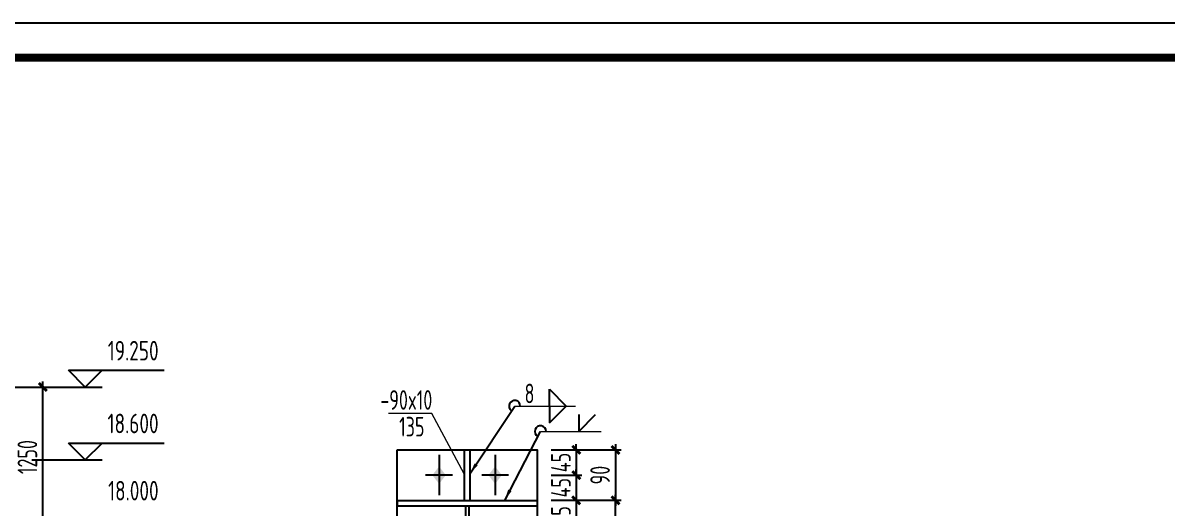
# Model space of a CAD drawing. Extents: x -3102990 to -851544, y -5293060 to -2540151.
# Drawn here: x -1190595 to -1170166, y -2639566 to -2630902 of the extents above; entities that cross this region are included whole.
import ezdxf
from ezdxf.enums import TextEntityAlignment as Align

# ---------------------------------------------------------------- set-up
doc = ezdxf.new("R2010")
doc.units = 0
doc.header["$LTSCALE"] = 1000
doc.header["$PDMODE"] = 1
doc.linetypes.add('DOTE', pattern=[2.42, 2, -0.2, 0.02, -0.2])
doc.layers.get('0').update_dxf_attribs({"linetype": 'CONTINUOUS'})
doc.layers.get('Defpoints').update_dxf_attribs({"linetype": 'CONTINUOUS'})
for name, color, linetype in [('10', 7, 'CONTINUOUS'), ('AXIS', 253, 'DOTE'), ('COLU', 7, 'CONTINUOUS'), ('DIM', 3, 'CONTINUOUS'), ('PUB_TITLE', 4, 'CONTINUOUS'), ('TEXT', 7, 'CONTINUOUS'), ('THIN', 7, 'CONTINUOUS'), ('WELD', 7, 'CONTINUOUS')]:
    doc.layers.add(name, color=color, linetype=linetype)
doc.layers.add('yichutu', color=7, linetype='CONTINUOUS', true_color=0xffffff, plot=False)
doc.styles.add('TSSD_Dimension', font='tssdeng.shx', dxfattribs={"width": 0.7, "bigfont": 'Hztxt.shx'})
doc.styles.add('TSSD_Label', font='tssdeng.shx', dxfattribs={"width": 0.75, "bigfont": 'hztxt.shx'})
doc.styles.add('TSSD_Rein', font='Tssdeng.shx', dxfattribs={"width": 0.75, "bigfont": 'hztxt.shx'})
doc.dimstyles.new('TSSD_10_100', dxfattribs={"dimtxt": 350, "dimasz": 100, "dimexe": 100, "dimexo": 250, "dimgap": 100, "dimtad": 1, "dimdec": 0, "dimlfac": 0.1, "dimzin": 0, "dimdsep": 46, "dimtxsty": 'TSSD_Dimension', "dimblk": 'ARCHTICK', "dimcen": 0, "dimdle": 100, "dimclrt": 7, "dimadec": 0, "dimazin": 0, "dimtfac": 1, "dimtdec": 0, "dimtix": 1, "dimtmove": 2, "dimatfit": 3, "dimldrblk": 'ARCHTICK', "dimfxl": 1, "dimtolj": 1, "dimtzin": 0, "dimarcsym": 0})
doc.dimstyles.new('TSSD_50_100', dxfattribs={"dimtxt": 350, "dimasz": 100, "dimexe": 100, "dimexo": 250, "dimgap": 100, "dimtad": 1, "dimdec": 0, "dimlfac": 0.5, "dimzin": 0, "dimdsep": 46, "dimtxsty": 'TSSD_Dimension', "dimblk": 'ARCHTICK', "dimcen": 0, "dimdle": 100, "dimclrt": 7, "dimadec": 0, "dimazin": 0, "dimtfac": 1, "dimtdec": 0, "dimtix": 1, "dimtmove": 2, "dimatfit": 3, "dimfxl": 1, "dimtolj": 1, "dimtzin": 0, "dimarcsym": 0})
doc.dimstyles.new('TSSD_LEADER_STYLE_200.0', dxfattribs={"dimtxt": 700, "dimasz": 200, "dimexe": 200, "dimexo": 500, "dimgap": 0.09, "dimtad": 0, "dimtih": 1, "dimtoh": 1, "dimdec": 4, "dimzin": 0, "dimdsep": 46, "dimtxsty": 'Standard', "dimcen": 0.09, "dimdle": 200, "dimclrt": 7, "dimadec": 0, "dimazin": 0, "dimtfac": 1, "dimtdec": 4, "dimtofl": 0, "dimtmove": 0, "dimatfit": 3, "dimfxl": 1, "dimtolj": 1, "dimtzin": 0, "dimarcsym": 0})

# ---------------------------------------------------------------- blocks, each defined once
blk = doc.blocks.new('_ArchTick')
at = {"color": 0, "const_width": 0.5}
blk.add_lwpolyline([(-0.71, -0.71), (0.71, 0.71)], dxfattribs=at)
blk = doc.blocks.new('*D500')
at = {"layer": 'Defpoints', "color": 0, "ltscale": 1.5}
for p in [(-1191534, -2637405), (-1190240, -2637405), (-1191534, -2639905)]:
    blk.add_point(p, dxfattribs=at)
at = {"layer": 'DIM', "color": 0, "lineweight": -2, "ltscale": 1.5}
for p, q in [((-1190240, -2640005), (-1190240, -2637305)), ((-1191284, -2637405), (-1190140, -2637405)), ((-1191284, -2639905), (-1190140, -2639905))]:
    blk.add_line(p, q, dxfattribs=at)
at = {"layer": 'DIM', "color": 0, "lineweight": -2, "ltscale": 1.5, "xscale": 100, "yscale": 100, "zscale": 100}
for p, rotation in [((-1190240, -2637405), 90), ((-1190240, -2639905), 270)]:
    blk.add_blockref('_ArchTick', p, dxfattribs=dict(at, rotation=rotation))
at = {"layer": 'DIM', "color": 7, "ltscale": 1.5, "insert": (-1190515, -2638655), "char_height": 350, "attachment_point": 5, "rotation": 90, "style": 'TSSD_Dimension'}
blk.add_mtext('\\A1;1250', dxfattribs=at)
blk = doc.blocks.new('A$C5C7C78FF')
at = {"layer": '10', "color": 0}
blk.add_solid([(27, -141, -192), (-73, -11, -192), (127, -11, -192), (27, 119, -192)], dxfattribs=at)
at = {"layer": 'AXIS', "color": 0, "linetype": 'ByBlock'}
for p, q in [((27, -311, -192), (27, 289, -192)), ((227, -11, -192), (-173, -11, -192))]:
    blk.add_line(p, q, dxfattribs=at)
blk = doc.blocks.new('*D2885')
at = {"layer": 'Defpoints', "color": 0}
for p in [(-1181414, -2638527), (-1181414, -2638977), (-1180715, -2638977)]:
    blk.add_point(p, dxfattribs=at)
at = {"layer": 'DIM', "color": 0, "lineweight": -2}
for p, q in [((-1181164, -2638527), (-1180615, -2638527)), ((-1180715, -2638527), (-1180715, -2638427)), ((-1180715, -2638527), (-1180715, -2638977)), ((-1181164, -2638977), (-1180615, -2638977)), ((-1180715, -2638977), (-1180715, -2639077))]:
    blk.add_line(p, q, dxfattribs=at)
at = {"layer": 'DIM', "color": 0, "lineweight": -2, "xscale": 100, "yscale": 100, "zscale": 100}
for p, rotation in [((-1180715, -2638527), 270), ((-1180715, -2638977), 90)]:
    blk.add_blockref('_ArchTick', p, dxfattribs=dict(at, rotation=rotation))
at = {"layer": 'DIM', "color": 7, "insert": (-1180990, -2638752), "char_height": 350, "attachment_point": 5, "rotation": 90, "style": 'TSSD_Dimension'}
blk.add_mtext('\\A1;45', dxfattribs=at)
blk = doc.blocks.new('*D2886')
at = {"layer": 'Defpoints', "color": 0}
for p in [(-1181414, -2638977), (-1181414, -2639427), (-1180715, -2639427)]:
    blk.add_point(p, dxfattribs=at)
at = {"layer": 'DIM', "color": 0, "lineweight": -2}
for p, q in [((-1181164, -2638977), (-1180615, -2638977)), ((-1180715, -2638977), (-1180715, -2638877)), ((-1180715, -2638977), (-1180715, -2639427)), ((-1181164, -2639427), (-1180615, -2639427)), ((-1180715, -2639427), (-1180715, -2639527))]:
    blk.add_line(p, q, dxfattribs=at)
at = {"layer": 'DIM', "color": 0, "lineweight": -2, "xscale": 100, "yscale": 100, "zscale": 100}
for p, rotation in [((-1180715, -2638977), 270), ((-1180715, -2639427), 90)]:
    blk.add_blockref('_ArchTick', p, dxfattribs=dict(at, rotation=rotation))
at = {"layer": 'DIM', "color": 7, "insert": (-1180990, -2639202), "char_height": 350, "attachment_point": 5, "rotation": 90, "style": 'TSSD_Dimension'}
blk.add_mtext('\\A1;45', dxfattribs=at)
blk = doc.blocks.new('*D2887')
at = {"layer": 'Defpoints', "color": 0}
for p in [(-1181414, -2639427), (-1181414, -2639977), (-1180715, -2639977)]:
    blk.add_point(p, dxfattribs=at)
at = {"layer": 'DIM', "color": 0, "lineweight": -2}
for p, q in [((-1181164, -2639427), (-1180615, -2639427)), ((-1180715, -2639327), (-1180715, -2640077)), ((-1181164, -2639977), (-1180615, -2639977))]:
    blk.add_line(p, q, dxfattribs=at)
at = {"layer": 'DIM', "color": 0, "lineweight": -2, "xscale": 100, "yscale": 100, "zscale": 100}
for p, rotation in [((-1180715, -2639427), 90), ((-1180715, -2639977), 270)]:
    blk.add_blockref('_ArchTick', p, dxfattribs=dict(at, rotation=rotation))
at = {"layer": 'DIM', "color": 7, "insert": (-1180990, -2639702), "char_height": 350, "attachment_point": 5, "rotation": 90, "style": 'TSSD_Dimension'}
blk.add_mtext('\\A1;55', dxfattribs=at)
blk = doc.blocks.new('_WELD004')
at = {"color": 0, "linetype": 'ByBlock'}
for p, q in [((0, 1), (1, 0)), ((0, 0), (0, 1))]:
    blk.add_line(p, q, dxfattribs=at)
blk = doc.blocks.new('*D2896')
at = {"layer": 'Defpoints', "color": 0}
for p in [(-1181414, -2638527), (-1181414, -2639427), (-1180015, -2639427)]:
    blk.add_point(p, dxfattribs=at)
at = {"layer": 'DIM', "color": 0, "lineweight": -2}
for p, q in [((-1181164, -2638527), (-1179915, -2638527)), ((-1180015, -2638427), (-1180015, -2639527)), ((-1181164, -2639427), (-1179915, -2639427))]:
    blk.add_line(p, q, dxfattribs=at)
at = {"layer": 'DIM', "color": 0, "lineweight": -2, "xscale": 100, "yscale": 100, "zscale": 100}
for p, rotation in [((-1180015, -2638527), 90), ((-1180015, -2639427), 270)]:
    blk.add_blockref('_ArchTick', p, dxfattribs=dict(at, rotation=rotation))
at = {"layer": 'DIM', "color": 7, "insert": (-1180290, -2638977), "char_height": 350, "attachment_point": 5, "rotation": 90, "style": 'TSSD_Dimension'}
blk.add_mtext('\\A1;90', dxfattribs=at)
blk = doc.blocks.new('*D2898')
at = {"layer": 'Defpoints', "color": 0, "ltscale": 1.5}
for p in [(-1181414, -2639427), (-1180015, -2639427), (-1181414, -2648427)]:
    blk.add_point(p, dxfattribs=at)
at = {"layer": 'DIM', "color": 0, "lineweight": -2, "ltscale": 1.5}
for p, q in [((-1181164, -2639427), (-1179915, -2639427)), ((-1180015, -2648527), (-1180015, -2639327)), ((-1181164, -2648427), (-1179915, -2648427))]:
    blk.add_line(p, q, dxfattribs=at)
at = {"layer": 'DIM', "color": 0, "lineweight": -2, "ltscale": 1.5, "xscale": 100, "yscale": 100, "zscale": 100}
for p, rotation in [((-1180015, -2639427), 90), ((-1180015, -2648427), 270)]:
    blk.add_blockref('_ArchTick', p, dxfattribs=dict(at, rotation=rotation))
at = {"layer": 'DIM', "color": 7, "ltscale": 1.5, "insert": (-1180290, -2643927), "char_height": 350, "attachment_point": 5, "rotation": 90, "style": 'TSSD_Dimension'}
blk.add_mtext('\\A1;900', dxfattribs=at)
blk = doc.blocks.new('A$C154754DE')
at = {"layer": 'PUB_TITLE'}
blk.add_lwpolyline([(0, 0), (0, 59400), (105125, 59400), (105125, 0)], close=True, dxfattribs=at)
at = {"layer": 'PUB_TITLE', "const_width": 141}
blk.add_lwpolyline([(103711, 369), (103711, 58781), (1429, 58781), (1429, 369), (103711, 369)], dxfattribs=at)
blk = doc.blocks.new('yct-1051-594-105125-59399.99998844-100-1002.0')
at = {"layer": 'yichutu', "color": 7, "true_color": 0xffffff}
blk.add_lwpolyline([(0, 0), (0, 59400), (105125, 59400), (105125, 0)], close=True, dxfattribs=at)

msp = doc.modelspace()

# ---------------------------------------------------------------- linework, layer by layer
at = {"layer": 'COLU', "linetype": 'ByBlock', "lineweight": 9}
for p, q in [((-1183292.05, -2637874.01, -96), (-1184068.1, -2637874.01, -96)), ((-1182713.85, -2638952.27, -288), (-1183292.05, -2637874.01, -96))]:
    msp.add_line(p, q, dxfattribs=at)
at = {"layer": 'COLU', "linetype": 'ByBlock'}
for p, q in [((-1182713.85, -2638527.27, -288), (-1182713.85, -2639427.27, -288)), ((-1182613.85, -2638527.27, -288), (-1182613.85, -2639427.27, -288)), ((-1183913.85, -2639427.27, -288), (-1181413.85, -2639427.27, -288)), ((-1183913.85, -2639427.27, -288), (-1183913.85, -2639527.27, -288)), ((-1182713.85, -2639427.27, -288), (-1182613.85, -2639427.27, -288)), ((-1181413.85, -2639427.27, -288), (-1181413.85, -2639527.27, -288)), ((-1183913.85, -2639527.27, -288), (-1181413.85, -2639527.27, -288)), ((-1182693.85, -2639527.27, -288), (-1182693.85, -2648327.27, -288)), ((-1182633.85, -2639527.27, -288), (-1182633.85, -2648327.27, -288))]:
    msp.add_line(p, q, dxfattribs=at)
at = {"layer": 'COLU', "elevation": -288}
msp.add_lwpolyline([(-1183913.85, -2638527.27), (-1181413.85, -2638527.27), (-1181413.85, -2649327.27), (-1183913.85, -2649327.27)], close=True, dxfattribs=at)
at = {"layer": 'THIN'}
for p, q in [((-1189481.5, -2637405.11), (-1189781.5, -2637105.11)), ((-1189781.5, -2637105.11), (-1189181.5, -2637105.11)), ((-1189481.5, -2637405.11), (-1189181.5, -2637105.11)), ((-1189181.5, -2637105.11), (-1188070.92, -2637105.11)), ((-1190434.11, -2637405.11), (-1189181.5, -2637405.11)), ((-1189481.5, -2637405.11), (-1189481.5, -2637405.11)), ((-1189481.5, -2638705.11), (-1189781.5, -2638405.11)), ((-1189781.5, -2638405.11), (-1189181.5, -2638405.11)), ((-1189481.5, -2638705.11), (-1189181.5, -2638405.11)), ((-1189181.5, -2638405.11), (-1188070.92, -2638405.11)), ((-1190434.11, -2638705.11), (-1189181.5, -2638705.11)), ((-1189481.5, -2638705.11), (-1189481.5, -2638705.11))]:
    msp.add_line(p, q, dxfattribs=at)
at = {"layer": 'WELD', "lineweight": 9}
for p, q in [((-1181814.54, -2637744, -288), (-1180730.58, -2637744, -288)), ((-1181353.89, -2638196.22, -288), (-1180269.92, -2638196.22, -288))]:
    msp.add_line(p, q, dxfattribs=at)
at = {"layer": 'WELD'}
for centre, end in [((-1181814.54, -2637744, -288), 232.532418), ((-1181353.89, -2638196.22, -288), 242.549377)]:
    msp.add_arc(centre, 100, 0, end, dxfattribs=at)

# ---------------------------------------------------------------- block references
at = {"ltscale": 1.5}
msp.add_blockref('A$C154754DE', (-1262295.96, -2690302.41), dxfattribs=at)
at = {"layer": 'COLU', "linetype": 'ByBlock', "xscale": -1.199999999953434, "yscale": 1.199999999720603, "zscale": 1.200000000000045, "rotation": 180}
for p in [(-1183196.52, -2638990.7, -57.6), (-1182196.52, -2638990.7, -57.6)]:
    msp.add_blockref('A$C5C7C78FF', p, dxfattribs=at)
at = {"layer": 'WELD', "yscale": 300, "zscale": 300}
for p, xscale, rotation in [((-1181194.83, -2637744, -288), 300, 359.999999999911), ((-1181194.83, -2637744, -288), -300, 180), ((-1180669.92, -2637896.22, -288), -300, 180)]:
    msp.add_blockref('_WELD004', p, dxfattribs=dict(at, xscale=xscale, rotation=rotation))
at = {"layer": 'yichutu'}
msp.add_blockref('yct-1051-594-105125-59399.99998844-100-1002.0', (-1262295.97, -2690302.4), dxfattribs=at)

# ---------------------------------------------------------------- texts
at = {"layer": 'TEXT', "lineweight": 9, "style": 'TSSD_Rein', "width": 0.7}
for s, p in [('8', (-1181638.26, -2637694, -288)), ('-90x10', (-1184212.8, -2637810.15, -96)), ('135', (-1183876.89, -2638287.32, -96))]:
    msp.add_text(s, height=350, dxfattribs=at).set_placement(p)
at = {"layer": 'THIN', "style": 'TSSD_Label', "width": 0.75}
for s, p in [('19.250', (-1188171.89, -2637035.11)), ('18.600', (-1188171.89, -2638335.11)), ('18.000', (-1188171.89, -2639535.19))]:
    msp.add_text(s, height=350, dxfattribs=at).set_placement(p, align=Align.BOTTOM_RIGHT)

# ---------------------------------------------------------------- dimensions: what is measured, and where the dimension line sits
at = {"layer": 'DIM', "ltscale": 1.5}
for base, p1, p2, dimstyle, picture, middle in [((-1190239.75, -2637405.11), (-1191533.73, -2639905.19), (-1191533.73, -2637405.11), 'TSSD_50_100', '*D500', (-1190514.75, -2638655.15)), ((-1180014.85, -2639427.27), (-1181413.85, -2648427.27), (-1181413.85, -2639427.27), 'TSSD_10_100', '*D2898', (-1180289.85, -2643927.27))]:
    dim = msp.add_linear_dim(base=base, p1=p1, p2=p2, angle=90, dimstyle=dimstyle, dxfattribs=at)
    dim.commit()
    dim.dimension.update_dxf_attribs({"geometry": picture, "text_midpoint": middle})
at = {"layer": 'DIM'}
for base, p1, p2, picture, middle in [((-1180714.81, -2638977.27, -288), (-1181413.85, -2638527.27, -288), (-1181413.85, -2638977.27, -288), '*D2885', (-1180989.81, -2638752.27, -288)), ((-1180014.85, -2639427.27, -288), (-1181413.85, -2638527.27, -288), (-1181413.85, -2639427.27, -288), '*D2896', (-1180289.85, -2638977.27, -288)), ((-1180714.81, -2639427.27, -288), (-1181413.85, -2638977.27, -288), (-1181413.85, -2639427.27, -288), '*D2886', (-1180989.81, -2639202.27, -288)), ((-1180714.81, -2639977.27, -288), (-1181413.85, -2639427.27, -288), (-1181413.85, -2639977.27, -288), '*D2887', (-1180989.81, -2639702.27, -288))]:
    dim = msp.add_linear_dim(base=base, p1=p1, p2=p2, angle=90, dimstyle='TSSD_10_100', dxfattribs=at)
    dim.commit()
    dim.dimension.update_dxf_attribs({"geometry": picture, "text_midpoint": middle})

# ---------------------------------------------------------------- leaders
at = {"layer": 'WELD', "lineweight": 9}
for points in [[(-1182613.85, -2638953.04, -288), (-1181814.54, -2637744, -288)], [(-1181993.39, -2639427.27, -288), (-1181353.89, -2638196.22, -288)]]:
    msp.add_leader(points, dimstyle='TSSD_LEADER_STYLE_200.0', dxfattribs=at)

doc.saveas('drawing.dxf')
